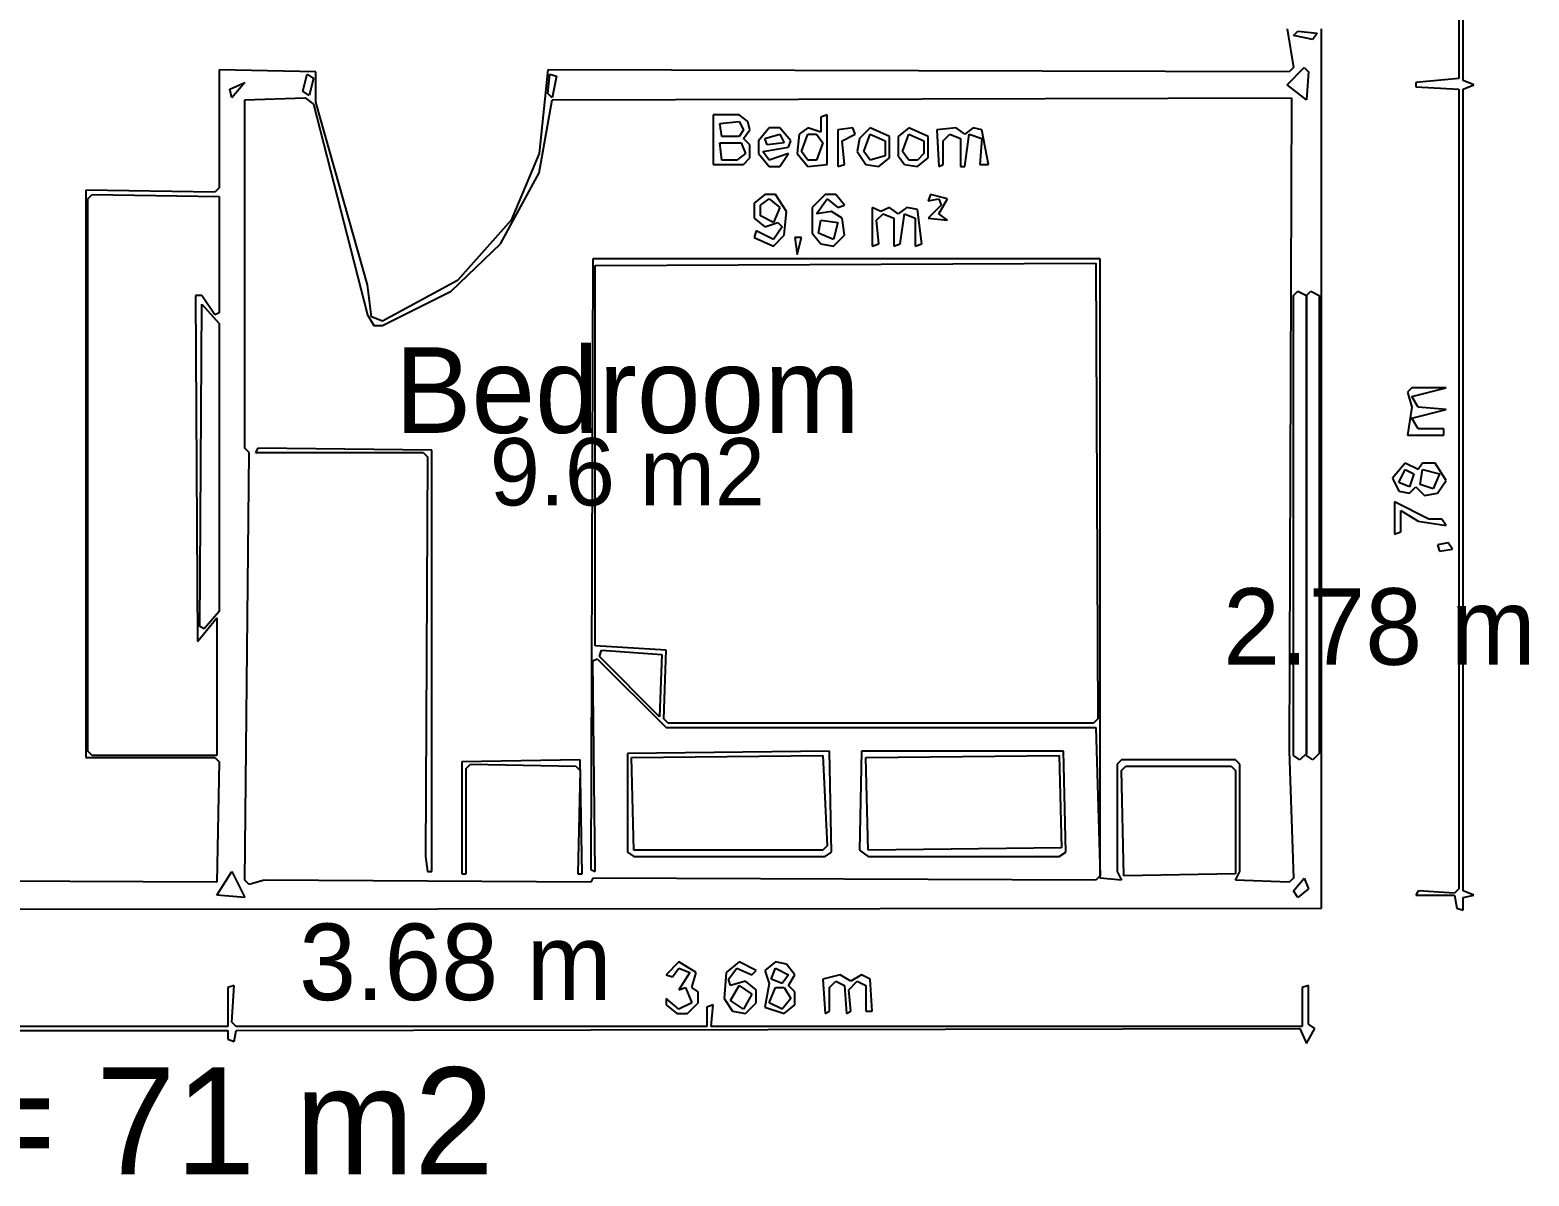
# Model space of a CAD drawing. Extents: x 0 to 11.4, y 0.3 to 7.9.
# Drawn here: x 6.477 to 11.378, y 0.312 to 4.057 of the extents above; entities that cross this region are included whole.
import ezdxf
from ezdxf.enums import TextEntityAlignment as Align

# ---------------------------------------------------------------- set-up
doc = ezdxf.new("R2010")
doc.units = 0
for name, color, linetype in [('A-ANNO', 3, 'Continuous'), ('A-DIMS', 1, 'Continuous'), ('A-FURN', 30, 'Continuous'), ('A-WALL', 7, 'Continuous')]:
    doc.layers.add(name, color=color, linetype=linetype)

msp = doc.modelspace()

# ---------------------------------------------------------------- linework, layer by layer
at = {"layer": 'A-DIMS'}
for p, q in [((11.162725, 3.89185), (11.162725, 6.245225)), ((11.148675, 4.8613), (11.148675, 3.898875)), ((10.60775, 4.039375), (10.6218, 4.053425)), ((10.670975, 4.025325), (10.60775, 4.039375)), ((10.6218, 4.053425), (10.685025, 4.0464)), ((10.685025, 4.0464), (10.670975, 4.025325)), ((10.586675, 3.8778), (10.642875, 3.934)), ((10.642875, 3.934), (10.656925, 3.91995)), ((10.6499, 3.828625), (10.586675, 3.8778)), ((10.656925, 3.91995), (10.6499, 3.828625)), ((11.148675, 3.898875), (11.008175, 3.884825)), ((11.008175, 3.884825), (11.008175, 3.870775)), ((11.19785, 3.8778), (11.162725, 3.89185)), ((11.162725, 3.86375), (11.19785, 3.8778)), ((11.008175, 3.870775), (11.148675, 3.86375)), ((11.148675, 3.86375), (11.148675, 1.25045)), ((11.162725, 1.243425), (11.162725, 3.86375)), ((10.60775, 3.18935), (10.6218, 3.2034)), ((10.60775, 1.686), (10.60775, 3.18935)), ((10.6218, 3.2034), (10.6499, 3.18935)), ((10.6499, 3.18935), (10.66395, 3.2034)), ((10.6499, 1.686), (10.6499, 3.18935)), ((10.6499, 3.18935), (10.6499, 1.693025)), ((10.66395, 3.2034), (10.69205, 3.18935)), ((10.69205, 3.18935), (10.69205, 1.693025)), ((10.994125, 2.887275), (10.980075, 2.873225)), ((10.980075, 2.873225), (10.994125, 2.82405)), ((10.994125, 2.859175), (11.106525, 2.887275)), ((11.106525, 2.887275), (10.994125, 2.887275)), ((11.0152, 2.82405), (10.994125, 2.859175)), ((10.994125, 2.82405), (10.980075, 2.732725)), ((10.994125, 2.788925), (11.106525, 2.817025)), ((11.106525, 2.817025), (11.0152, 2.82405)), ((11.0152, 2.7538), (10.994125, 2.788925)), ((11.0995, 2.7538), (11.0152, 2.7538)), ((11.0995, 2.732725), (11.0995, 2.7538)), ((10.980075, 2.732725), (11.0995, 2.732725)), ((10.97305, 2.6414), (10.9309, 2.592225)), ((10.951975, 2.578175), (10.97305, 2.620325)), ((11.0152, 2.620325), (10.97305, 2.6414)), ((10.97305, 2.620325), (11.00115, 2.606275)), ((11.00115, 2.606275), (10.9871, 2.564125)), ((11.02925, 2.6414), (11.0152, 2.620325)), ((11.022225, 2.57115), (11.02925, 2.620325)), ((11.0714, 2.6414), (11.02925, 2.6414)), ((11.02925, 2.620325), (11.08545, 2.606275)), ((11.08545, 2.606275), (11.064375, 2.5571)), ((11.106525, 2.5852), (11.0714, 2.6414)), ((10.9309, 2.592225), (10.951975, 2.550075)), ((10.9871, 2.564125), (10.951975, 2.578175)), ((10.951975, 2.550075), (10.9871, 2.54305)), ((10.9871, 2.54305), (11.008175, 2.564125)), ((11.008175, 2.564125), (11.036275, 2.536025)), ((11.064375, 2.5571), (11.022225, 2.57115)), ((11.078425, 2.54305), (11.106525, 2.5852)), ((10.937925, 2.51495), (10.937925, 2.409575)), ((11.050325, 2.45875), (10.937925, 2.51495)), ((11.036275, 2.536025), (11.078425, 2.54305)), ((10.959, 2.4166), (10.959, 2.48685)), ((10.959, 2.48685), (11.0152, 2.451725)), ((11.0152, 2.451725), (11.106525, 2.437675)), ((11.092475, 2.45875), (11.050325, 2.45875)), ((11.106525, 2.437675), (11.092475, 2.45875)), ((10.937925, 2.409575), (10.959, 2.4166)), ((11.11355, 2.381475), (11.078425, 2.37445)), ((11.078425, 2.37445), (11.08545, 2.353375)), ((11.08545, 2.353375), (11.1276, 2.3604)), ((11.1276, 2.3604), (11.11355, 2.381475)), ((10.628825, 1.67195), (10.60775, 1.686)), ((10.6499, 1.693025), (10.628825, 1.67195)), ((10.670975, 1.67195), (10.6499, 1.686)), ((10.69205, 1.693025), (10.670975, 1.67195)), ((10.60775, 1.243425), (10.642875, 1.285575)), ((10.642875, 1.285575), (10.656925, 1.25045)), ((10.6218, 1.22235), (10.60775, 1.243425)), ((10.656925, 1.25045), (10.6218, 1.22235)), ((11.0152, 1.243425), (11.008175, 1.229375)), ((11.008175, 1.229375), (11.134625, 1.229375)), ((11.134625, 1.2364), (11.0152, 1.243425)), ((11.148675, 1.25045), (11.134625, 1.2364)), ((11.134625, 1.229375), (11.14165, 1.187225)), ((11.19785, 1.229375), (11.162725, 1.243425)), ((11.162725, 1.22235), (11.19785, 1.229375)), ((11.14165, 1.187225), (11.162725, 1.1802)), ((11.162725, 1.1802), (11.162725, 1.22235)), ((8.5986, 1.0116), (8.55645, 0.96945)), ((8.577525, 0.962425), (8.5986, 0.990525)), ((8.6548, 0.976475), (8.5986, 1.0116)), ((8.5986, 0.990525), (8.633725, 0.976475)), ((8.7953, 1.0116), (8.75315, 0.976475)), ((8.760175, 0.9554), (8.788275, 0.990525)), ((8.788275, 0.990525), (8.83745, 0.96945)), ((8.8515, 0.9835), (8.7953, 1.0116)), ((8.83745, 0.96945), (8.8515, 0.9835)), ((8.914725, 1.0116), (8.8796, 0.9835)), ((8.8796, 0.9835), (8.89365, 0.94135)), ((8.94985, 1.004575), (8.914725, 1.0116)), ((8.97795, 0.96945), (8.94985, 1.004575)), ((7.144425, 0.934325), (7.12335, 0.9273)), ((7.1374, 0.8149), (7.144425, 0.934325)), ((8.55645, 0.96945), (8.577525, 0.962425)), ((8.633725, 0.976475), (8.5986, 0.920275)), ((8.64075, 0.9273), (8.6548, 0.976475)), ((8.75315, 0.976475), (8.746125, 0.892175)), ((8.7672, 0.934325), (8.760175, 0.9554)), ((8.816375, 0.948375), (8.7672, 0.934325)), ((8.8515, 0.920275), (8.816375, 0.948375)), ((8.89365, 0.94135), (8.8796, 0.864075)), ((8.956875, 0.934325), (8.97795, 0.96945)), ((8.97795, 0.91325), (8.956875, 0.934325)), ((10.656925, 0.934325), (10.63585, 0.9273)), ((10.656925, 0.807875), (10.656925, 0.934325)), ((7.12335, 0.9273), (7.12335, 0.80085)), ((8.5986, 0.85705), (8.55645, 0.892175)), ((8.55645, 0.892175), (8.55645, 0.8711)), ((8.5986, 0.920275), (8.619675, 0.9273)), ((8.619675, 0.9273), (8.64075, 0.878125)), ((8.661825, 0.91325), (8.64075, 0.9273)), ((8.661825, 0.878125), (8.661825, 0.91325)), ((8.746125, 0.892175), (8.774225, 0.850025)), ((8.8515, 0.878125), (8.8515, 0.920275)), ((8.97795, 0.8711), (8.97795, 0.91325)), ((10.63585, 0.9273), (10.63585, 0.80085)), ((8.55645, 0.8711), (8.591575, 0.843)), ((8.591575, 0.843), (8.6267, 0.843)), ((8.64075, 0.878125), (8.5986, 0.85705)), ((8.6267, 0.843), (8.661825, 0.878125)), ((8.711, 0.8711), (8.689925, 0.864075)), ((8.689925, 0.864075), (8.689925, 0.80085)), ((8.703975, 0.80085), (8.711, 0.8711)), ((8.774225, 0.850025), (8.816375, 0.843)), ((8.816375, 0.843), (8.8515, 0.878125)), ((8.8796, 0.864075), (8.942825, 0.843)), ((8.942825, 0.843), (8.97795, 0.8711)), ((2.030225, 0.7868), (7.12335, 0.7868)), ((7.12335, 0.80085), (4.3836, 0.80085)), ((7.12335, 0.7868), (7.12335, 0.7587)), ((7.15145, 0.80085), (7.1374, 0.8149)), ((7.144425, 0.751675), (7.15145, 0.7868)), ((8.689925, 0.80085), (7.15145, 0.80085)), ((7.15145, 0.7868), (10.628825, 0.793825)), ((10.63585, 0.80085), (8.703975, 0.80085)), ((10.628825, 0.793825), (10.6499, 0.74465)), ((10.6499, 0.74465), (10.678, 0.793825)), ((10.678, 0.793825), (10.656925, 0.807875)), ((7.12335, 0.7587), (7.144425, 0.751675))]:
    msp.add_line(p, q, dxfattribs=at)
at = {"layer": 'A-FURN'}
for p, q in [((7.369225, 3.856725), (7.383275, 3.912925)), ((7.383275, 3.912925), (7.40435, 3.898875)), ((7.40435, 3.898875), (7.3903, 3.842675)), ((8.170075, 3.8497), (8.1771, 3.912925)), ((8.1771, 3.912925), (8.198175, 3.9059)), ((8.198175, 3.9059), (8.184125, 3.83565)), ((7.17955, 3.828625), (7.37625, 3.83565)), ((7.17955, 2.690575), (7.17955, 3.828625)), ((7.3903, 3.842675), (7.369225, 3.856725)), ((7.37625, 3.83565), (7.40435, 3.814575)), ((8.141975, 3.589775), (8.184125, 3.828625)), ((8.184125, 3.83565), (8.170075, 3.8497)), ((8.184125, 3.828625), (10.600725, 3.83565)), ((10.600725, 3.83565), (10.5937, 1.70005)), ((7.40435, 3.814575), (7.579975, 3.126125)), ((8.711, 3.77945), (8.711, 3.617875)), ((8.7953, 3.77945), (8.711, 3.77945)), ((8.8234, 3.758375), (8.7953, 3.77945)), ((9.083325, 3.77945), (9.06225, 3.772425)), ((9.083325, 3.617875), (9.083325, 3.77945)), ((8.732075, 3.75135), (8.7953, 3.758375)), ((8.7391, 3.7092), (8.732075, 3.75135)), ((8.7953, 3.758375), (8.80935, 3.730275)), ((8.80935, 3.730275), (8.7953, 3.7092)), ((8.80935, 3.702175), (8.830425, 3.730275)), ((8.830425, 3.730275), (8.8234, 3.758375)), ((8.89365, 3.7373), (8.858525, 3.69515)), ((8.928775, 3.7373), (8.89365, 3.7373)), ((8.9639, 3.69515), (8.928775, 3.7373)), ((9.0201, 3.7373), (8.992, 3.716225)), ((9.06225, 3.72325), (9.0201, 3.7373)), ((9.06225, 3.772425), (9.06225, 3.72325)), ((9.167625, 3.7373), (9.11845, 3.730275)), ((9.11845, 3.730275), (9.11845, 3.61085)), ((9.17465, 3.716225), (9.167625, 3.7373)), ((9.223825, 3.7373), (9.1887, 3.702175)), ((9.28705, 3.7092), (9.223825, 3.7373)), ((9.350275, 3.7373), (9.31515, 3.7092)), ((9.4135, 3.7092), (9.350275, 3.7373)), ((9.504825, 3.7373), (9.4416, 3.730275)), ((9.4416, 3.730275), (9.448625, 3.61085)), ((9.532925, 3.716225), (9.504825, 3.7373)), ((9.561025, 3.7373), (9.532925, 3.716225)), ((9.589125, 3.730275), (9.561025, 3.7373)), ((9.6102, 3.617875), (9.589125, 3.730275)), ((8.732075, 3.688125), (8.802325, 3.688125)), ((8.7391, 3.631925), (8.732075, 3.688125)), ((8.7953, 3.7092), (8.7391, 3.7092)), ((8.802325, 3.688125), (8.816375, 3.653)), ((8.830425, 3.6811), (8.80935, 3.702175)), ((8.830425, 3.63895), (8.830425, 3.6811)), ((8.858525, 3.69515), (8.858525, 3.653)), ((8.8796, 3.702175), (8.928775, 3.716225)), ((8.886625, 3.6811), (8.8796, 3.702175)), ((8.942825, 3.688125), (8.886625, 3.6811)), ((8.928775, 3.716225), (8.942825, 3.688125)), ((8.956875, 3.674075), (8.9639, 3.69515)), ((8.992, 3.716225), (8.984975, 3.653)), ((8.999025, 3.660025), (9.0201, 3.716225)), ((9.0201, 3.716225), (9.0482, 3.716225)), ((9.0482, 3.716225), (9.069275, 3.688125)), ((9.069275, 3.688125), (9.0482, 3.631925)), ((9.1325, 3.69515), (9.17465, 3.716225)), ((9.139525, 3.617875), (9.1325, 3.69515)), ((9.1887, 3.702175), (9.181675, 3.660025)), ((9.20275, 3.660025), (9.223825, 3.716225)), ((9.223825, 3.716225), (9.273, 3.69515)), ((9.273, 3.69515), (9.273, 3.645975)), ((9.28705, 3.63895), (9.28705, 3.7092)), ((9.31515, 3.7092), (9.31515, 3.645975)), ((9.3292, 3.660025), (9.350275, 3.716225)), ((9.350275, 3.716225), (9.39945, 3.69515)), ((9.39945, 3.69515), (9.39945, 3.653)), ((9.4135, 3.63895), (9.4135, 3.7092)), ((9.462675, 3.69515), (9.48375, 3.716225)), ((9.462675, 3.617875), (9.462675, 3.69515)), ((9.48375, 3.716225), (9.518875, 3.702175)), ((9.518875, 3.702175), (9.518875, 3.61085)), ((9.532925, 3.61085), (9.546975, 3.716225)), ((9.546975, 3.716225), (9.589125, 3.702175)), ((9.589125, 3.702175), (9.5821, 3.617875)), ((8.788275, 3.631925), (8.7391, 3.631925)), ((8.816375, 3.653), (8.788275, 3.631925)), ((8.80935, 3.617875), (8.830425, 3.63895)), ((8.858525, 3.653), (8.89365, 3.61085)), ((8.872575, 3.660025), (8.956875, 3.674075)), ((8.89365, 3.631925), (8.872575, 3.660025)), ((8.956875, 3.653), (8.89365, 3.631925)), ((8.928775, 3.61085), (8.956875, 3.653)), ((8.984975, 3.653), (9.0201, 3.61085)), ((9.0201, 3.631925), (8.999025, 3.660025)), ((9.0482, 3.631925), (9.0201, 3.631925)), ((9.181675, 3.660025), (9.209775, 3.617875)), ((9.223825, 3.631925), (9.20275, 3.660025)), ((9.273, 3.645975), (9.223825, 3.631925)), ((9.251925, 3.61085), (9.28705, 3.63895)), ((9.31515, 3.645975), (9.336225, 3.617875)), ((9.350275, 3.631925), (9.3292, 3.660025)), ((9.378375, 3.631925), (9.350275, 3.631925)), ((9.39945, 3.653), (9.378375, 3.631925)), ((9.378375, 3.61085), (9.4135, 3.63895)), ((8.015525, 3.35795), (8.141975, 3.589775)), ((8.711, 3.617875), (8.80935, 3.617875)), ((8.89365, 3.61085), (8.928775, 3.61085)), ((9.0201, 3.61085), (9.083325, 3.617875)), ((9.11845, 3.61085), (9.139525, 3.617875)), ((9.209775, 3.617875), (9.251925, 3.61085)), ((9.336225, 3.617875), (9.378375, 3.61085)), ((9.448625, 3.61085), (9.462675, 3.617875)), ((9.518875, 3.61085), (9.532925, 3.61085)), ((9.5821, 3.617875), (9.6102, 3.617875)), ((8.8796, 3.519525), (8.844475, 3.491425)), ((8.844475, 3.491425), (8.844475, 3.44225)), ((8.86555, 3.4844), (8.89365, 3.505475)), ((8.86555, 3.449275), (8.86555, 3.4844)), ((8.914725, 3.519525), (8.8796, 3.519525)), ((8.89365, 3.505475), (8.928775, 3.477375)), ((8.94985, 3.463325), (8.914725, 3.519525)), ((9.0763, 3.519525), (9.03415, 3.477375)), ((9.0482, 3.4563), (9.083325, 3.505475)), ((9.111425, 3.519525), (9.0763, 3.519525)), ((9.083325, 3.505475), (9.11845, 3.477375)), ((9.139525, 3.4844), (9.111425, 3.519525)), ((9.11845, 3.477375), (9.139525, 3.4844)), ((9.420525, 3.519525), (9.4135, 3.49845)), ((9.4135, 3.49845), (9.448625, 3.505475)), ((9.45565, 3.4844), (9.4135, 3.44225)), ((9.476725, 3.505475), (9.420525, 3.519525)), ((9.448625, 3.505475), (9.45565, 3.4844)), ((9.448625, 3.4563), (9.476725, 3.505475)), ((8.844475, 3.44225), (8.8796, 3.41415)), ((8.9077, 3.4282), (8.86555, 3.449275)), ((8.928775, 3.477375), (8.9077, 3.4282)), ((8.942825, 3.38605), (8.94985, 3.463325)), ((9.03415, 3.477375), (9.03415, 3.393075)), ((9.097375, 3.463325), (9.0482, 3.4563)), ((9.055225, 3.393075), (9.06225, 3.435225)), ((9.06225, 3.435225), (9.11845, 3.4282)), ((9.1325, 3.44225), (9.097375, 3.463325)), ((9.139525, 3.38605), (9.1325, 3.44225)), ((9.23085, 3.477375), (9.23085, 3.350925)), ((9.25895, 3.463325), (9.23085, 3.477375)), ((9.2449, 3.435225), (9.265975, 3.4563)), ((9.251925, 3.35795), (9.2449, 3.435225)), ((9.28705, 3.477375), (9.25895, 3.463325)), ((9.265975, 3.4563), (9.3011, 3.44225)), ((9.31515, 3.4563), (9.28705, 3.477375)), ((9.3011, 3.44225), (9.3011, 3.350925)), ((9.34325, 3.477375), (9.31515, 3.4563)), ((9.322175, 3.35795), (9.336225, 3.4563)), ((9.336225, 3.4563), (9.37135, 3.44225)), ((9.378375, 3.47035), (9.34325, 3.477375)), ((9.37135, 3.44225), (9.37135, 3.350925)), ((9.392425, 3.35795), (9.378375, 3.47035)), ((9.4135, 3.44225), (9.476725, 3.435225)), ((9.476725, 3.435225), (9.448625, 3.4563)), ((8.8515, 3.4001), (8.844475, 3.379025)), ((8.9077, 3.372), (8.8515, 3.4001)), ((8.8796, 3.41415), (8.92175, 3.4282)), ((8.9358, 3.41415), (8.9077, 3.372)), ((8.9077, 3.350925), (8.942825, 3.38605)), ((8.92175, 3.4282), (8.9358, 3.41415)), ((9.03415, 3.393075), (9.06225, 3.35795)), ((9.1044, 3.372), (9.055225, 3.393075)), ((9.11845, 3.4282), (9.1044, 3.372)), ((9.1044, 3.350925), (9.139525, 3.38605)), ((7.85395, 3.2034), (8.015525, 3.35795)), ((8.844475, 3.379025), (8.9077, 3.350925)), ((8.999025, 3.379025), (8.97795, 3.379025)), ((8.97795, 3.379025), (8.984975, 3.322825)), ((8.984975, 3.322825), (8.999025, 3.379025)), ((9.06225, 3.35795), (9.1044, 3.350925)), ((9.23085, 3.350925), (9.251925, 3.35795)), ((9.3011, 3.350925), (9.322175, 3.35795)), ((9.37135, 3.350925), (9.392425, 3.35795)), ((8.3176, 3.308775), (8.310575, 1.313675)), ((9.9755, 3.308775), (8.3176, 3.308775)), ((8.324625, 3.2877), (9.96145, 3.294725)), ((8.324625, 2.044275), (8.324625, 3.2877)), ((9.96145, 3.294725), (9.968475, 1.805425)), ((9.9755, 1.285575), (9.9755, 3.308775)), ((7.62915, 3.091), (7.85395, 3.2034)), ((7.579975, 3.126125), (7.60105, 3.091)), ((7.60105, 3.091), (7.62915, 3.091)), ((7.1936, 2.676525), (7.17955, 2.690575)), ((7.17955, 1.27855), (7.1936, 2.676525)), ((7.2217, 2.690575), (7.214675, 2.676525)), ((7.214675, 2.676525), (7.762625, 2.676525)), ((7.790725, 2.68355), (7.2217, 2.690575)), ((7.762625, 2.676525), (7.776675, 2.662475)), ((7.776675, 2.662475), (7.76965, 1.355825)), ((7.790725, 1.30665), (7.790725, 2.68355)), ((8.55645, 2.030225), (8.324625, 2.044275)), ((8.338675, 2.00915), (8.3457, 2.030225)), ((8.3457, 2.030225), (8.5424, 2.016175)), ((8.5424, 2.016175), (8.535375, 1.81245)), ((8.549425, 1.805425), (8.55645, 2.030225)), ((8.3176, 1.9951), (8.33165, 2.002125)), ((8.324625, 1.30665), (8.3176, 1.9951)), ((8.33165, 2.002125), (8.55645, 1.777325)), ((8.535375, 1.81245), (8.338675, 2.00915)), ((8.563475, 1.791375), (8.549425, 1.805425)), ((8.55645, 1.777325), (9.96145, 1.777325)), ((9.954425, 1.791375), (8.563475, 1.791375)), ((9.968475, 1.805425), (9.954425, 1.791375)), ((9.96145, 1.777325), (9.9755, 1.2926)), ((8.27545, 1.67195), (7.889075, 1.664925)), ((8.282475, 1.299625), (8.27545, 1.67195)), ((9.09035, 1.70005), (8.43, 1.693025)), ((8.43, 1.693025), (8.43, 1.369875)), ((8.44405, 1.678975), (9.069275, 1.686)), ((8.451075, 1.3769), (8.44405, 1.678975)), ((9.069275, 1.686), (9.083325, 1.39095)), ((9.097375, 1.369875), (9.09035, 1.70005)), ((9.195725, 1.70005), (9.1887, 1.3769)), ((9.856075, 1.70005), (9.195725, 1.70005)), ((9.209775, 1.678975), (9.842025, 1.686)), ((9.2168, 1.3769), (9.209775, 1.678975)), ((9.842025, 1.686), (9.84905, 1.383925)), ((9.8631, 1.369875), (9.856075, 1.70005)), ((10.04575, 1.67195), (10.0317, 1.6579)), ((10.418075, 1.67195), (10.04575, 1.67195)), ((10.432125, 1.6579), (10.418075, 1.67195)), ((10.5937, 1.70005), (10.60775, 1.285575)), ((7.889075, 1.664925), (7.889075, 1.299625)), ((7.903125, 1.64385), (7.917175, 1.6579)), ((7.903125, 1.299625), (7.903125, 1.64385)), ((7.917175, 1.6579), (8.2614, 1.650875)), ((8.2614, 1.650875), (8.27545, 1.636825)), ((8.27545, 1.636825), (8.268425, 1.299625)), ((10.0317, 1.6579), (10.0317, 1.30665)), ((10.432125, 1.30665), (10.432125, 1.6579)), ((9.069275, 1.3769), (8.451075, 1.3769)), ((9.083325, 1.39095), (9.069275, 1.3769)), ((9.1887, 1.3769), (9.2168, 1.355825)), ((9.84905, 1.383925), (9.2168, 1.3769)), ((7.76965, 1.355825), (7.776675, 1.30665)), ((8.43, 1.369875), (8.451075, 1.355825)), ((8.451075, 1.355825), (9.0763, 1.355825)), ((9.0763, 1.355825), (9.097375, 1.369875)), ((9.2168, 1.355825), (9.842025, 1.355825)), ((9.842025, 1.355825), (9.8631, 1.369875)), ((7.1936, 1.2645), (7.17955, 1.27855)), ((7.242775, 1.27855), (7.1936, 1.2645)), ((8.310575, 1.271525), (7.242775, 1.27855)), ((7.776675, 1.30665), (7.790725, 1.30665)), ((7.889075, 1.299625), (7.903125, 1.299625)), ((8.268425, 1.299625), (8.282475, 1.299625)), ((8.310575, 1.313675), (8.324625, 1.30665)), ((8.3176, 1.285575), (8.310575, 1.271525)), ((9.96145, 1.27855), (8.3176, 1.285575)), ((9.9755, 1.2926), (9.96145, 1.27855)), ((10.04575, 1.27855), (9.9755, 1.285575)), ((10.0317, 1.30665), (10.04575, 1.27855)), ((10.418075, 1.27855), (10.432125, 1.30665)), ((10.5937, 1.271525), (10.418075, 1.27855)), ((10.60775, 1.285575), (10.5937, 1.271525))]:
    msp.add_line(p, q, dxfattribs=at)
at = {"layer": 'A-WALL'}
for p, q in [((10.586675, 4.06045), (10.60775, 3.934)), ((10.699075, 1.187225), (10.699075, 4.06045)), ((7.411375, 3.91995), (7.09525, 3.926975)), ((7.09525, 3.926975), (7.09525, 3.5406)), ((8.170075, 3.926975), (8.141975, 3.653)), ((10.5937, 3.91995), (8.170075, 3.926975)), ((10.60775, 3.934), (10.5937, 3.91995)), ((7.130375, 3.86375), (7.17955, 3.884825)), ((7.17955, 3.884825), (7.1374, 3.83565)), ((7.411375, 3.8216), (7.411375, 3.91995)), ((7.1374, 3.83565), (7.130375, 3.86375)), ((7.579975, 3.224475), (7.411375, 3.8216)), ((8.141975, 3.653), (8.05065, 3.435225)), ((7.0812, 3.52655), (6.6597, 3.533575)), ((6.6597, 3.533575), (6.6597, 1.678975)), ((7.09525, 3.5406), (7.0812, 3.52655)), ((6.666725, 3.505475), (6.680775, 3.519525)), ((6.666725, 1.70005), (6.666725, 3.505475)), ((6.680775, 3.519525), (7.09525, 3.5125)), ((7.09525, 3.5125), (7.09525, 3.13315)), ((8.05065, 3.435225), (7.875025, 3.238525)), ((7.875025, 3.238525), (7.62915, 3.10505)), ((7.03905, 3.18935), (7.017975, 3.18935)), ((7.017975, 3.18935), (7.025, 2.058325)), ((7.0812, 3.126125), (7.03905, 3.18935)), ((7.594025, 3.1191), (7.579975, 3.224475)), ((7.032025, 2.1075), (7.03905, 3.16125)), ((7.03905, 3.16125), (7.09525, 3.098025)), ((7.09525, 3.13315), (7.0812, 3.126125)), ((7.09525, 3.098025), (7.09525, 2.156675)), ((7.62915, 3.10505), (7.594025, 3.1191)), ((7.09525, 2.156675), (7.046075, 2.100475)), ((7.025, 2.058325), (7.088225, 2.1356)), ((7.046075, 2.100475), (7.032025, 2.1075)), ((7.088225, 2.1356), (7.088225, 1.686)), ((6.6597, 1.678975), (7.0812, 1.678975)), ((6.680775, 1.686), (6.666725, 1.70005)), ((7.088225, 1.686), (6.680775, 1.686)), ((7.0812, 1.678975), (7.09525, 1.664925)), ((7.09525, 1.664925), (7.088225, 1.271525)), ((10.04575, 1.636825), (10.0598, 1.650875)), ((10.052775, 1.2926), (10.04575, 1.636825)), ((10.0598, 1.650875), (10.404025, 1.650875)), ((10.404025, 1.650875), (10.418075, 1.636825)), ((10.418075, 1.636825), (10.418075, 1.299625)), ((7.088225, 1.271525), (5.62, 1.27855)), ((7.088225, 1.229375), (7.1374, 1.30665)), ((7.1374, 1.30665), (7.17955, 1.22235)), ((10.418075, 1.299625), (10.052775, 1.2926)), ((7.17955, 1.22235), (7.088225, 1.229375)), ((1.974025, 1.1802), (10.699075, 1.187225)), ((8.900675, 0.9554), (8.914725, 0.990525)), ((8.914725, 0.990525), (8.956875, 0.96945)), ((8.7672, 0.88515), (8.7953, 0.934325)), ((8.7953, 0.934325), (8.83745, 0.906225)), ((8.9358, 0.94135), (8.900675, 0.9554)), ((8.956875, 0.96945), (8.9358, 0.94135)), ((9.125475, 0.96945), (9.069275, 0.9554)), ((9.069275, 0.9554), (9.0763, 0.843)), ((9.09035, 0.9273), (9.111425, 0.948375)), ((9.111425, 0.948375), (9.139525, 0.934325)), ((9.1606, 0.948375), (9.125475, 0.96945)), ((9.139525, 0.934325), (9.14655, 0.843)), ((9.153575, 0.920275), (9.181675, 0.948375)), ((9.195725, 0.96945), (9.1606, 0.948375)), ((9.181675, 0.948375), (9.209775, 0.934325)), ((9.223825, 0.9554), (9.195725, 0.96945)), ((9.209775, 0.934325), (9.209775, 0.850025)), ((9.23085, 0.850025), (9.223825, 0.9554)), ((8.80935, 0.85705), (8.7672, 0.88515)), ((8.83745, 0.906225), (8.80935, 0.85705)), ((8.89365, 0.878125), (8.914725, 0.9273)), ((8.914725, 0.9273), (8.942825, 0.9273)), ((8.9639, 0.892175), (8.9358, 0.85705)), ((8.942825, 0.9273), (8.9639, 0.892175)), ((9.09035, 0.850025), (9.09035, 0.9273)), ((9.1606, 0.850025), (9.153575, 0.920275)), ((8.9358, 0.85705), (8.89365, 0.878125)), ((9.0763, 0.843), (9.09035, 0.850025)), ((9.14655, 0.843), (9.1606, 0.850025)), ((9.209775, 0.850025), (9.23085, 0.850025))]:
    msp.add_line(p, q, dxfattribs=at)

# ---------------------------------------------------------------- texts
at = {"layer": 'A-ANNO'}
for s, height, p in [('Bedroom', 0.28, (8.43, 2.88025)), ('9.6 m2', 0.22, (8.43, 2.6133)), ('TOTAL AREA = 71 m2', 0.35, (5.62, 0.49175))]:
    msp.add_text(s, height=height, dxfattribs=at).set_placement(p, align=Align.MIDDLE_CENTER)
at = {"layer": 'A-DIMS'}
for s, p in [('2.78 m', (10.88875, 2.1075)), ('3.68 m', (7.868, 1.0116))]:
    msp.add_text(s, height=0.25, dxfattribs=at).set_placement(p, align=Align.MIDDLE_CENTER)

doc.saveas('drawing.dxf')
